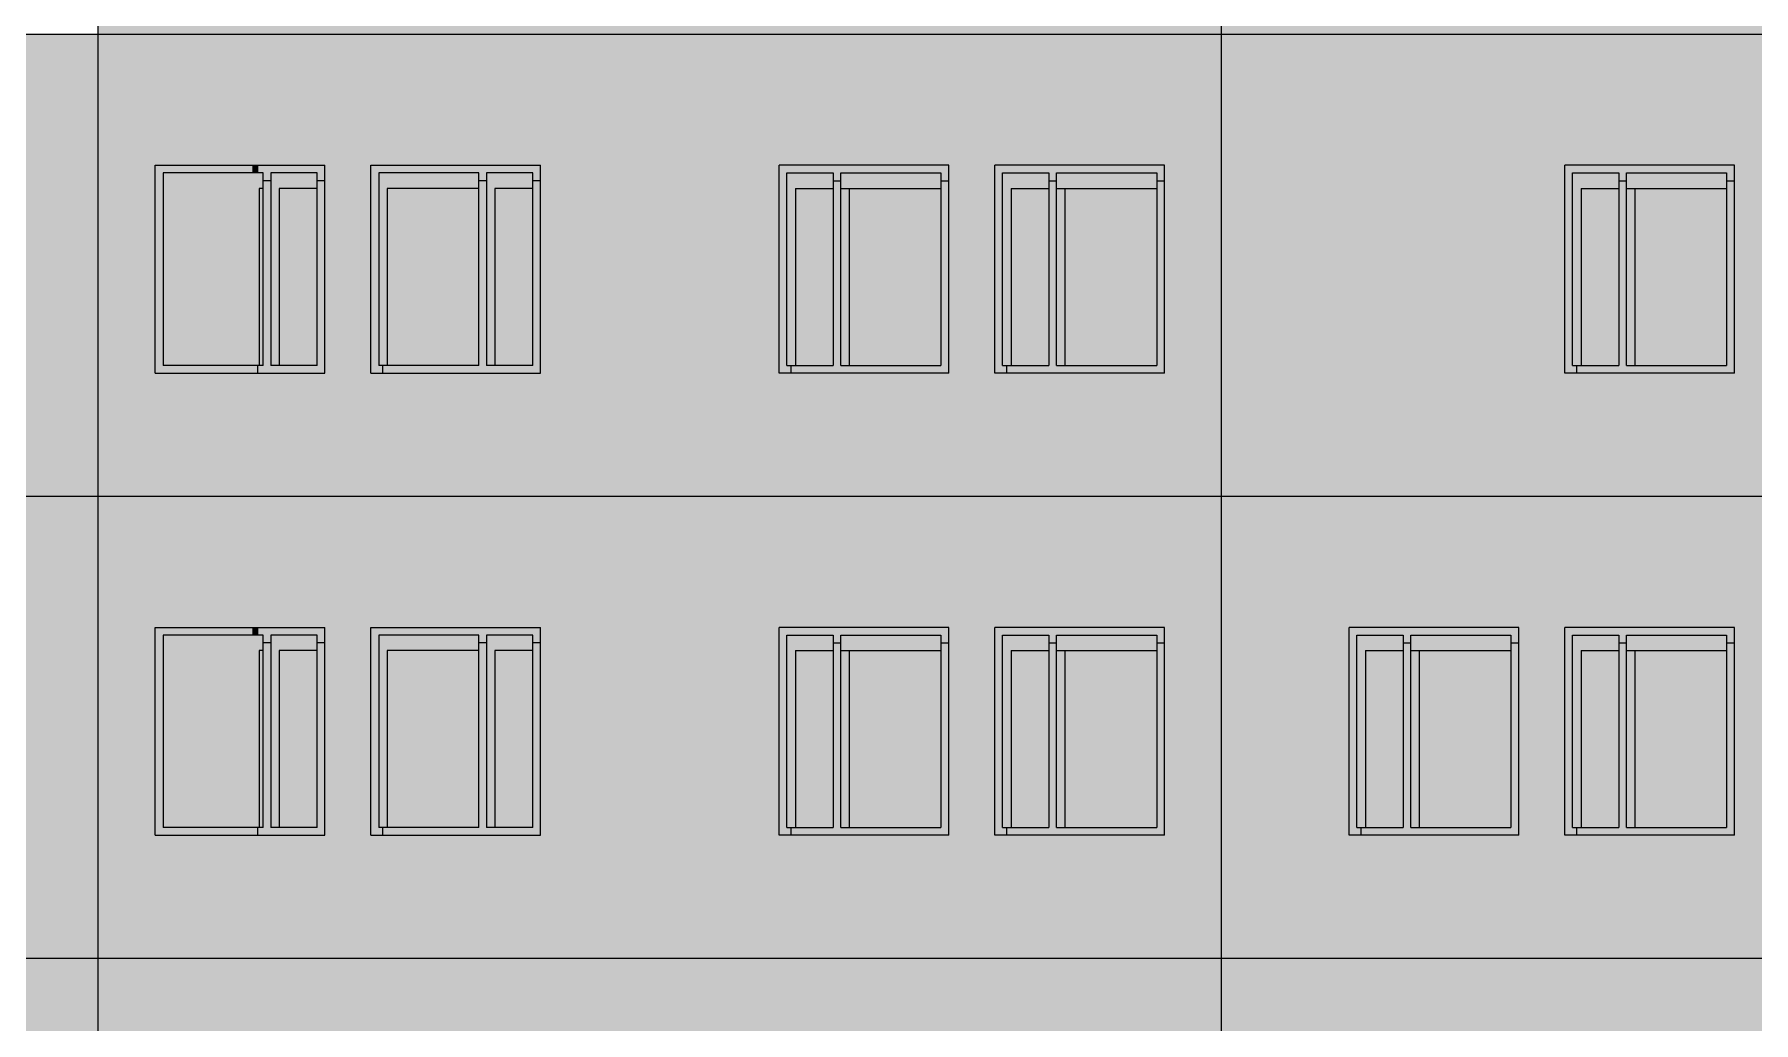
# Model space of a CAD drawing. Header units: millimetres. Extents: x 145836 to 266027, y 108786 to 206069.
# Drawn here: x 159345 to 164925, y 169191 to 172399 of the extents above; entities that cross this region are included whole.
import ezdxf

# ---------------------------------------------------------------- set-up
doc = ezdxf.new("R2010")
doc.units = ezdxf.units.MM
doc.layers.get('0').update_dxf_attribs({"color": 250})
doc.layers.add('hatch1', color=7, linetype='Continuous')

msp = doc.modelspace()

# ---------------------------------------------------------------- hatches: boundary and pattern name
at = {"lineweight": 13, "true_color": 0x787878}
h = msp.add_hatch(color=8, dxfattribs=at)
h.dxf.hatch_style = 1
h.paths.add_polyline_path([(160052.1, 171974), (159737.1, 171974), (159737.1, 171299), (160052.1, 171299), (160052.1, 171324), (159762.1, 171324), (159762.1, 171949), (160052.1, 171949)])
h.paths.add_polyline_path([(160069, 171324), (160052.1, 171324), (160052.1, 171299), (160069, 171299)])
at = {"lineweight": 13, "true_color": 0x5c6d75}
h = msp.add_hatch(color=147, dxfattribs=at)
h.dxf.hatch_style = 1
h.paths.add_polyline_path([(160087.1, 171949), (160052.1, 171949), (160052.1, 171324), (160073.9, 171324), (160073.9, 171899), (160087.1, 171899)])
h.paths.add_polyline_path([(160052.1, 171949), (159762.1, 171949), (159762.1, 171324), (160052.1, 171324)])
at = {"lineweight": 13, "true_color": 0x787878}
h = msp.add_hatch(color=8, dxfattribs=at)
h.dxf.hatch_style = 1
h.paths.add_polyline_path([(160069, 171974), (160052.1, 171974), (160052.1, 171949), (160069, 171949)])
at = {"lineweight": 13}
h = msp.add_hatch(color=253, dxfattribs=at)
h.dxf.hatch_style = 1
h.paths.add_polyline_path([(160287.1, 171974), (160069, 171974), (160069, 171949), (160087.1, 171949), (160087.1, 171924), (160112.1, 171924), (160112.1, 171949), (160262.1, 171949), (160262.1, 171924), (160287.1, 171924)])
h = msp.add_hatch(color=255, dxfattribs=at)
h.dxf.hatch_style = 1
h.paths.add_polyline_path([(160287.1, 171924), (160262.1, 171924), (160262.1, 171324), (160112.1, 171324), (160112.1, 171924), (160087.1, 171924), (160087.1, 171324), (160069, 171324), (160069, 171299), (160287.1, 171299)])
h.paths.add_polyline_path([(160987.1, 171924), (160962.1, 171924), (160962.1, 171324), (160812.1, 171324), (160812.1, 171924), (160787.1, 171924), (160787.1, 171324), (160474.5, 171324), (160474.5, 171299), (160987.1, 171299)])
at = {"lineweight": 13, "true_color": 0x5c6d75}
h = msp.add_hatch(color=147, dxfattribs=at)
h.dxf.hatch_style = 1
h.paths.add_polyline_path([(160262.1, 171899), (160262.1, 171949), (160112.1, 171949), (160112.1, 171324), (160139.5, 171324), (160139.5, 171899)])
at = {"lineweight": 13}
h = msp.add_hatch(color=253, dxfattribs=at)
h.dxf.hatch_style = 1
h.paths.add_polyline_path([(160787.1, 171949), (160787.1, 171924), (160812.1, 171924), (160812.1, 171949), (160962.1, 171949), (160962.1, 171924), (160987.1, 171924), (160987.1, 171974), (160437.1, 171974), (160437.1, 171299), (160474.5, 171299), (160474.5, 171324), (160462.1, 171324), (160462.1, 171949)])
at = {"lineweight": 13, "true_color": 0x5c6d75}
h = msp.add_hatch(color=147, dxfattribs=at)
h.paths.add_polyline_path([(160787.1, 171899), (160787.1, 171949), (160462.1, 171949), (160462.1, 171324), (160489.5, 171324), (160489.5, 171899)])
h.paths.add_polyline_path([(160962.1, 171899), (160962.1, 171949), (160812.1, 171949), (160812.1, 171324), (160839.5, 171324), (160839.5, 171899)])
at = {"lineweight": 20}
for color, points in [(253, [(161762.1, 171974), (161762.1, 171299), (161799.5, 171299), (161799.5, 171324), (161787.1, 171324), (161787.1, 171949), (161937.1, 171949), (161937.1, 171924), (161962.1, 171924), (161962.1, 171949), (162287.1, 171949), (162287.1, 171924), (162312.1, 171924), (162312.1, 171974)]), (255, [(162287.1, 171324), (161962.1, 171324), (161962.1, 171924), (161937.1, 171924), (161937.1, 171324), (161799.5, 171324), (161799.5, 171299), (162312.1, 171299), (162312.1, 171924), (162287.1, 171924)]), (253, [(162462.1, 171299), (162499.5, 171299), (162499.5, 171324), (162487.1, 171324), (162487.1, 171949), (162637.1, 171949), (162637.1, 171924), (162662.1, 171924), (162662.1, 171949), (162987.1, 171949), (162987.1, 171924), (163012.1, 171924), (163012.1, 171974), (162462.1, 171974)]), (253, [(164312.1, 171299), (164349.5, 171299), (164349.5, 171324), (164337.1, 171324), (164337.1, 171949), (164487.1, 171949), (164487.1, 171924), (164512.1, 171924), (164512.1, 171949), (164837.1, 171949), (164837.1, 171924), (164862.1, 171924), (164862.1, 171974), (164312.1, 171974)]), (253, [(161762.1, 170474), (161762.1, 169799), (161799.5, 169799), (161799.5, 169824), (161787.1, 169824), (161787.1, 170449), (161937.1, 170449), (161937.1, 170424), (161962.1, 170424), (161962.1, 170449), (162287.1, 170449), (162287.1, 170424), (162312.1, 170424), (162312.1, 170474)]), (253, [(162462.1, 169799), (162499.5, 169799), (162499.5, 169824), (162487.1, 169824), (162487.1, 170449), (162637.1, 170449), (162637.1, 170424), (162662.1, 170424), (162662.1, 170449), (162987.1, 170449), (162987.1, 170424), (163012.1, 170424), (163012.1, 170474), (162462.1, 170474)]), (253, [(163612.1, 170474), (163612.1, 169799), (163649.5, 169799), (163649.5, 169824), (163637.1, 169824), (163637.1, 170449), (163787.1, 170449), (163787.1, 170424), (163812.1, 170424), (163812.1, 170449), (164137.1, 170449), (164137.1, 170424), (164162.1, 170424), (164162.1, 170474)]), (253, [(164312.1, 169799), (164349.5, 169799), (164349.5, 169824), (164337.1, 169824), (164337.1, 170449), (164487.1, 170449), (164487.1, 170424), (164512.1, 170424), (164512.1, 170449), (164837.1, 170449), (164837.1, 170424), (164862.1, 170424), (164862.1, 170474), (164312.1, 170474)]), (255, [(162287.1, 169824), (161962.1, 169824), (161962.1, 170424), (161937.1, 170424), (161937.1, 169824), (161799.5, 169824), (161799.5, 169799), (162312.1, 169799), (162312.1, 170424), (162287.1, 170424)]), (255, [(164137.1, 169824), (163812.1, 169824), (163812.1, 170424), (163787.1, 170424), (163787.1, 169824), (163649.5, 169824), (163649.5, 169799), (164162.1, 169799), (164162.1, 170424), (164137.1, 170424)])]:
    msp.add_hatch(color=color, dxfattribs=at).paths.add_polyline_path(points)
at = {"lineweight": 20, "true_color": 0x5c6d75}
h = msp.add_hatch(color=147, dxfattribs=at)
h.paths.add_polyline_path([(162287.1, 171899), (162287.1, 171949), (161962.1, 171949), (161962.1, 171899)])
h.paths.add_polyline_path([(161937.1, 171899), (161937.1, 171949), (161787.1, 171949), (161787.1, 171324), (161814.5, 171324), (161814.5, 171899)])
for points in [[(162487.1, 171949), (162487.1, 171324), (162514.5, 171324), (162514.5, 171899), (162637.1, 171899), (162637.1, 171949)], [(162987.1, 171899), (162987.1, 171949), (162662.1, 171949), (162662.1, 171899)], [(164337.1, 171949), (164337.1, 171324), (164364.5, 171324), (164364.5, 171899), (164487.1, 171899), (164487.1, 171949)], [(164837.1, 171899), (164837.1, 171949), (164512.1, 171949), (164512.1, 171899)], [(162487.1, 170449), (162487.1, 169824), (162514.5, 169824), (162514.5, 170399), (162637.1, 170399), (162637.1, 170449)], [(162987.1, 170399), (162987.1, 170449), (162662.1, 170449), (162662.1, 170399)], [(164337.1, 170449), (164337.1, 169824), (164364.5, 169824), (164364.5, 170399), (164487.1, 170399), (164487.1, 170449)], [(164837.1, 170399), (164837.1, 170449), (164512.1, 170449), (164512.1, 170399)]]:
    msp.add_hatch(color=147, dxfattribs=at).paths.add_polyline_path(points)
at = {"lineweight": 13}
for points in [[(163012.1, 171924), (162987.1, 171924), (162987.1, 171324), (162662.1, 171324), (162662.1, 171924), (162637.1, 171924), (162637.1, 171324), (162499.5, 171324), (162499.5, 171299), (163012.1, 171299)], [(164862.1, 171924), (164837.1, 171924), (164837.1, 171324), (164512.1, 171324), (164512.1, 171924), (164487.1, 171924), (164487.1, 171324), (164349.5, 171324), (164349.5, 171299), (164862.1, 171299)], [(163012.1, 170424), (162987.1, 170424), (162987.1, 169824), (162662.1, 169824), (162662.1, 170424), (162637.1, 170424), (162637.1, 169824), (162499.5, 169824), (162499.5, 169799), (163012.1, 169799)], [(164862.1, 170424), (164837.1, 170424), (164837.1, 169824), (164512.1, 169824), (164512.1, 170424), (164487.1, 170424), (164487.1, 169824), (164349.5, 169824), (164349.5, 169799), (164862.1, 169799)]]:
    msp.add_hatch(color=255, dxfattribs=at).paths.add_polyline_path(points)
at = {"lineweight": 13, "true_color": 0x70858f}
h = msp.add_hatch(color=8, dxfattribs=at)
h.dxf.hatch_style = 1
h.paths.add_polyline_path([(160087.1, 171899), (160073.9, 171899), (160073.9, 171324), (160087.1, 171324)])
h.paths.add_polyline_path([(160262.1, 171899), (160139.5, 171899), (160139.5, 171324), (160262.1, 171324)])
h = msp.add_hatch(color=8, dxfattribs=at)
h.dxf.hatch_style = 1
h.paths.add_polyline_path([(160489.5, 171899), (160489.5, 171324), (160787.1, 171324), (160787.1, 171899)])
h.paths.add_polyline_path([(160839.5, 171324), (160962.1, 171324), (160962.1, 171899), (160839.5, 171899)])
h = msp.add_hatch(color=8, dxfattribs=at)
h.paths.add_polyline_path([(162287.1, 171899), (161989.5, 171899), (161989.5, 171324), (162287.1, 171324)])
h.paths.add_polyline_path([(161814.5, 171324), (161937.1, 171324), (161937.1, 171899), (161814.5, 171899)])
at = {"lineweight": 13, "true_color": 0x5c6d75}
h = msp.add_hatch(color=147, dxfattribs=at)
h.paths.add_polyline_path([(161989.5, 171899), (161962.1, 171899), (161962.1, 171324), (161989.5, 171324)])
h.paths.add_polyline_path([(162662.1, 171324), (162689.5, 171324), (162689.5, 171899), (162662.1, 171899)])
at = {"lineweight": 13, "true_color": 0x70858f}
h = msp.add_hatch(color=8, dxfattribs=at)
h.paths.add_polyline_path([(162689.5, 171324), (162987.1, 171324), (162987.1, 171899), (162689.5, 171899)])
h.paths.add_polyline_path([(162637.1, 171899), (162514.5, 171899), (162514.5, 171324), (162637.1, 171324)])
h = msp.add_hatch(color=8, dxfattribs=at)
h.paths.add_polyline_path([(164539.5, 171324), (164837.1, 171324), (164837.1, 171899), (164539.5, 171899)])
h.paths.add_polyline_path([(164487.1, 171899), (164364.5, 171899), (164364.5, 171324), (164487.1, 171324)])
at = {"lineweight": 13, "true_color": 0x5c6d75}
h = msp.add_hatch(color=147, dxfattribs=at)
h.dxf.hatch_style = 1
h.paths.add_polyline_path([(164539.5, 171899), (164512.1, 171899), (164512.1, 171324), (164539.5, 171324)])
at = {"lineweight": 13, "true_color": 0x787878}
h = msp.add_hatch(color=8, dxfattribs=at)
h.dxf.hatch_style = 1
h.paths.add_polyline_path([(160052.1, 170449), (160052.1, 170474), (159737.1, 170474), (159737.1, 169799), (160052.1, 169799), (160052.1, 169824), (159762.1, 169824), (159762.1, 170449)])
h.paths.add_polyline_path([(160052.1, 169799), (160069, 169799), (160069, 169824), (160052.1, 169824)])
h = msp.add_hatch(color=8, dxfattribs=at)
h.dxf.hatch_style = 1
h.paths.add_polyline_path([(160052.1, 170449), (160069, 170449), (160069, 170474), (160052.1, 170474)])
at = {"lineweight": 13}
h = msp.add_hatch(color=253, dxfattribs=at)
h.dxf.hatch_style = 1
h.paths.add_polyline_path([(160287.1, 170474), (160069, 170474), (160069, 170449), (160087.1, 170449), (160087.1, 170424), (160112.1, 170424), (160112.1, 170449), (160262.1, 170449), (160262.1, 170424), (160287.1, 170424)])
h = msp.add_hatch(color=253, dxfattribs=at)
h.dxf.hatch_style = 1
h.paths.add_polyline_path([(160787.1, 170449), (160787.1, 170424), (160812.1, 170424), (160812.1, 170449), (160962.1, 170449), (160962.1, 170424), (160987.1, 170424), (160987.1, 170474), (160437.1, 170474), (160437.1, 169799), (160474.5, 169799), (160474.5, 169824), (160462.1, 169824), (160462.1, 170449)])
at = {"lineweight": 13, "true_color": 0x5c6d75}
h = msp.add_hatch(color=147, dxfattribs=at)
h.dxf.hatch_style = 1
h.paths.add_polyline_path([(160052.1, 169824), (160073.9, 169824), (160073.9, 170399), (160087.1, 170399), (160087.1, 170449), (160052.1, 170449)])
h.paths.add_polyline_path([(160052.1, 170449), (159762.1, 170449), (159762.1, 169824), (160052.1, 169824)])
at = {"lineweight": 13}
h = msp.add_hatch(color=255, dxfattribs=at)
h.dxf.hatch_style = 1
h.paths.add_polyline_path([(160287.1, 170424), (160262.1, 170424), (160262.1, 169824), (160112.1, 169824), (160112.1, 170424), (160087.1, 170424), (160087.1, 169824), (160069, 169824), (160069, 169799), (160287.1, 169799)])
h.paths.add_polyline_path([(160987.1, 170424), (160962.1, 170424), (160962.1, 169824), (160812.1, 169824), (160812.1, 170424), (160787.1, 170424), (160787.1, 169824), (160474.5, 169824), (160474.5, 169799), (160987.1, 169799)])
at = {"lineweight": 13, "true_color": 0x5c6d75}
h = msp.add_hatch(color=147, dxfattribs=at)
h.dxf.hatch_style = 1
h.paths.add_polyline_path([(160262.1, 170399), (160262.1, 170449), (160112.1, 170449), (160112.1, 169824), (160139.5, 169824), (160139.5, 170399)])
h = msp.add_hatch(color=147, dxfattribs=at)
h.paths.add_polyline_path([(160787.1, 170399), (160787.1, 170449), (160462.1, 170449), (160462.1, 169824), (160489.5, 169824), (160489.5, 170399)])
h.paths.add_polyline_path([(160962.1, 170399), (160962.1, 170449), (160812.1, 170449), (160812.1, 169824), (160839.5, 169824), (160839.5, 170399)])
at = {"lineweight": 20, "true_color": 0x5c6d75}
h = msp.add_hatch(color=147, dxfattribs=at)
h.paths.add_polyline_path([(162287.1, 170399), (162287.1, 170449), (161962.1, 170449), (161962.1, 170399)])
h.paths.add_polyline_path([(161937.1, 170399), (161937.1, 170449), (161787.1, 170449), (161787.1, 169824), (161814.5, 169824), (161814.5, 170399)])
h = msp.add_hatch(color=147, dxfattribs=at)
h.paths.add_polyline_path([(164137.1, 170399), (164137.1, 170449), (163812.1, 170449), (163812.1, 170399)])
h.paths.add_polyline_path([(163787.1, 170399), (163787.1, 170449), (163637.1, 170449), (163637.1, 169824), (163664.5, 169824), (163664.5, 170399)])
at = {"lineweight": 13, "true_color": 0x70858f}
h = msp.add_hatch(color=8, dxfattribs=at)
h.dxf.hatch_style = 1
h.paths.add_polyline_path([(160087.1, 170399), (160073.9, 170399), (160073.9, 169824), (160087.1, 169824)])
h.paths.add_polyline_path([(160262.1, 170399), (160139.5, 170399), (160139.5, 169824), (160262.1, 169824)])
h = msp.add_hatch(color=8, dxfattribs=at)
h.dxf.hatch_style = 1
h.paths.add_polyline_path([(160489.5, 170399), (160489.5, 169824), (160787.1, 169824), (160787.1, 170399)])
h.paths.add_polyline_path([(160839.5, 169824), (160962.1, 169824), (160962.1, 170399), (160839.5, 170399)])
h = msp.add_hatch(color=8, dxfattribs=at)
h.paths.add_polyline_path([(162287.1, 170399), (161989.5, 170399), (161989.5, 169824), (162287.1, 169824)])
h.paths.add_polyline_path([(161814.5, 169824), (161937.1, 169824), (161937.1, 170399), (161814.5, 170399)])
at = {"lineweight": 13, "true_color": 0x5c6d75}
h = msp.add_hatch(color=147, dxfattribs=at)
h.paths.add_polyline_path([(161989.5, 170399), (161962.1, 170399), (161962.1, 169824), (161989.5, 169824)])
h.paths.add_polyline_path([(162662.1, 169824), (162689.5, 169824), (162689.5, 170399), (162662.1, 170399)])
at = {"lineweight": 13, "true_color": 0x70858f}
h = msp.add_hatch(color=8, dxfattribs=at)
h.paths.add_polyline_path([(162689.5, 169824), (162987.1, 169824), (162987.1, 170399), (162689.5, 170399)])
h.paths.add_polyline_path([(162637.1, 170399), (162514.5, 170399), (162514.5, 169824), (162637.1, 169824)])
h = msp.add_hatch(color=8, dxfattribs=at)
h.paths.add_polyline_path([(164137.1, 170399), (163839.5, 170399), (163839.5, 169824), (164137.1, 169824)])
h.paths.add_polyline_path([(163664.5, 169824), (163787.1, 169824), (163787.1, 170399), (163664.5, 170399)])
at = {"lineweight": 13, "true_color": 0x5c6d75}
h = msp.add_hatch(color=147, dxfattribs=at)
h.paths.add_polyline_path([(163839.5, 170399), (163812.1, 170399), (163812.1, 169824), (163839.5, 169824)])
h.paths.add_polyline_path([(164512.1, 169824), (164539.5, 169824), (164539.5, 170399), (164512.1, 170399)])
at = {"lineweight": 13, "true_color": 0x70858f}
h = msp.add_hatch(color=8, dxfattribs=at)
h.paths.add_polyline_path([(164539.5, 169824), (164837.1, 169824), (164837.1, 170399), (164539.5, 170399)])
h.paths.add_polyline_path([(164487.1, 170399), (164364.5, 170399), (164364.5, 169824), (164487.1, 169824)])
at = {"layer": 'hatch1', "lineweight": 13, "true_color": 0x845624}
h = msp.add_hatch(color=27, dxfattribs=at)
h.dxf.hatch_style = 1
h.paths.add_polyline_path([(159552.1, 173899), (159552.1, 172399), (160052.1, 172399), (160052.1, 172799), (159737.1, 172799), (159737.1, 173474), (160052.1, 173474), (160052.1, 173899)])
h.paths.add_polyline_path([(159552.1, 170899), (160052.1, 170899), (160052.1, 171299), (159737.1, 171299), (159737.1, 171974), (160052.1, 171974), (160052.1, 172399), (159552.1, 172399)])
at = {"layer": 'hatch1', "lineweight": 13, "true_color": 0xb07230}
h = msp.add_hatch(color=35, dxfattribs=at)
h.dxf.hatch_style = 1
h.paths.add_polyline_path([(160052.1, 173899), (160052.1, 173474), (160287.1, 173474), (160287.1, 172799), (160052.1, 172799), (160052.1, 172399), (163197.1, 172399), (163197.1, 173899)])
h.paths.add_polyline_path([(160987.1, 173474), (160987.1, 172799), (160437.1, 172799), (160437.1, 173474)], flags=16)
h.paths.add_polyline_path([(160962.1, 173449), (160962.1, 172824), (160812.1, 172824), (160812.1, 173424), (160787.1, 173424), (160787.1, 172824), (160462.1, 172824), (160462.1, 173449), (160787.1, 173449), (160787.1, 173424), (160812.1, 173424), (160812.1, 173449)], flags=0)
h.paths.add_polyline_path([(161762.1, 173474), (162312.1, 173474), (162312.1, 172799), (161762.1, 172799)], flags=16)
h.paths.add_polyline_path([(161787.1, 173449), (161937.1, 173449), (161937.1, 173424), (161962.1, 173424), (161962.1, 173449), (162287.1, 173449), (162287.1, 172824), (161962.1, 172824), (161962.1, 173424), (161937.1, 173424), (161937.1, 172824), (161787.1, 172824)], flags=0)
h.paths.add_polyline_path([(162462.1, 173474), (163012.1, 173474), (163012.1, 172799), (162462.1, 172799)], flags=16)
h.paths.add_polyline_path([(162487.1, 173449), (162637.1, 173449), (162637.1, 173424), (162662.1, 173424), (162662.1, 173449), (162987.1, 173449), (162987.1, 172824), (162662.1, 172824), (162662.1, 173424), (162637.1, 173424), (162637.1, 172824), (162487.1, 172824)], flags=0)
at = {"layer": 'hatch1', "lineweight": 13, "true_color": 0xc98238}
h = msp.add_hatch(color=23, dxfattribs=at)
h.dxf.hatch_style = 1
h.paths.add_polyline_path([(166681.9, 172799), (166137.1, 172799), (166137.1, 173474), (166681.9, 173474), (166681.9, 173899), (163197.1, 173899), (163197.1, 172399), (166681.9, 172399)])
h.paths.add_polyline_path([(164162.1, 172799), (163612.1, 172799), (163612.1, 173474), (164162.1, 173474)], flags=16)
h.paths.add_polyline_path([(164137.1, 172824), (163812.1, 172824), (163812.1, 173449), (164137.1, 173449)], flags=0)
h.paths.add_polyline_path([(164312.1, 172799), (164312.1, 173474), (164862.1, 173474), (164862.1, 172799)], flags=16)
h.paths.add_polyline_path([(164337.1, 172824), (164337.1, 173449), (164487.1, 173449), (164487.1, 172824)], flags=0)
h.paths.add_polyline_path([(164512.1, 172824), (164512.1, 173449)], flags=0)
h.paths.add_polyline_path([(163787.1, 172824), (163637.1, 172824), (163637.1, 173449), (163787.1, 173449)], flags=0)
h.paths.add_polyline_path([(164987.1, 172799), (164987.1, 173474), (165887.1, 173474), (165887.1, 172799)], flags=16)
h.paths.add_polyline_path([(165012.1, 172824), (165012.1, 173449), (165162.1, 173449), (165162.1, 172824)], flags=0)
h.paths.add_polyline_path([(165187.1, 172824), (165187.1, 173449), (165512.1, 173449), (165512.1, 172824)], flags=0)
h.paths.add_polyline_path([(165537.1, 172824), (165537.1, 173449), (165862.1, 173449), (165862.1, 172824)], flags=0)
h = msp.add_hatch(color=23, dxfattribs=at)
h.dxf.hatch_style = 1
h.paths.add_polyline_path([(156067.2, 172399), (156067.2, 171974), (156612.1, 171974), (156612.1, 171299), (156067.2, 171299), (156067.2, 170899), (159552.1, 170899), (159552.1, 172399)])
h.paths.add_polyline_path([(158437.1, 171299), (157887.1, 171299), (157887.1, 171974), (158437.1, 171974)], flags=16)
h.paths.add_polyline_path([(158587.1, 171974), (159137.1, 171974), (159137.1, 171299), (158587.1, 171299)], flags=16)
h.paths.add_polyline_path([(158612.1, 171949), (158937.1, 171949), (159112.1, 171949), (159112.1, 171324), (158962.1, 171324), (158612.1, 171324)], flags=0)
h.paths.add_polyline_path([(157762.1, 171974), (157762.1, 171299), (156862.1, 171299), (156862.1, 171974)], flags=16)
h.paths.add_polyline_path([(157737.1, 171949), (157737.1, 171324), (157587.1, 171324), (157237.1, 171324), (156887.1, 171324), (156887.1, 171949), (157212.1, 171949), (157562.1, 171949)], flags=0)
h.paths.add_polyline_path([(156067.2, 170899), (156067.2, 170474), (156612.1, 170474), (156612.1, 169799), (156067.2, 169799), (156067.2, 169399), (159552.1, 169399), (159552.1, 170899)])
h.paths.add_polyline_path([(157762.1, 170474), (157762.1, 169799), (156862.1, 169799), (156862.1, 170474)], flags=16)
h.paths.add_polyline_path([(157887.1, 170474), (158437.1, 170474), (158437.1, 169799), (157887.1, 169799)], flags=16)
h.paths.add_polyline_path([(157737.1, 170449), (157737.1, 169824), (157587.1, 169824), (157237.1, 169824), (156887.1, 169824), (156887.1, 170449), (157212.1, 170449), (157562.1, 170449)], flags=0)
h.paths.add_polyline_path([(157912.1, 170449), (158237.1, 170449), (158412.1, 170449), (158412.1, 169824), (158262.1, 169824), (157912.1, 169824)], flags=0)
h.paths.add_polyline_path([(158587.1, 170474), (159137.1, 170474), (159137.1, 169799), (158587.1, 169799)], flags=16)
h.paths.add_polyline_path([(158612.1, 170449), (158937.1, 170449), (159112.1, 170449), (159112.1, 169824), (158962.1, 169824), (158612.1, 169824)], flags=0)
at = {"layer": 'hatch1', "lineweight": 13, "true_color": 0xb07230}
h = msp.add_hatch(color=35, dxfattribs=at)
h.dxf.hatch_style = 1
h.paths.add_polyline_path([(163197.1, 170899), (163197.1, 172399), (160052.1, 172399), (160052.1, 171974), (160287.1, 171974), (160287.1, 171299), (160052.1, 171299), (160052.1, 170899)])
h.paths.add_polyline_path([(160987.1, 171299), (160437.1, 171299), (160437.1, 171974), (160987.1, 171974)], flags=16)
h.paths.add_polyline_path([(160962.1, 171324), (160812.1, 171324), (160812.1, 171924), (160787.1, 171924), (160787.1, 171324), (160462.1, 171324), (160462.1, 171949), (160787.1, 171949), (160787.1, 171924), (160812.1, 171924), (160812.1, 171949), (160962.1, 171949)], flags=0)
h.paths.add_polyline_path([(161762.1, 171299), (161762.1, 171974), (162312.1, 171974), (162312.1, 171299)], flags=16)
h.paths.add_polyline_path([(161787.1, 171324), (161787.1, 171949), (161937.1, 171949), (161937.1, 171924), (161962.1, 171924), (161962.1, 171949), (162287.1, 171949), (162287.1, 171324), (161962.1, 171324), (161962.1, 171924), (161937.1, 171924), (161937.1, 171324)], flags=0)
h.paths.add_polyline_path([(162462.1, 171299), (162462.1, 171974), (163012.1, 171974), (163012.1, 171299)], flags=16)
h.paths.add_polyline_path([(162487.1, 171324), (162487.1, 171949), (162637.1, 171949), (162637.1, 171924), (162662.1, 171924), (162662.1, 171949), (162987.1, 171949), (162987.1, 171324), (162662.1, 171324), (162662.1, 171924), (162637.1, 171924), (162637.1, 171324)], flags=0)
at = {"layer": 'hatch1', "lineweight": 13, "true_color": 0xc98238}
h = msp.add_hatch(color=23, dxfattribs=at)
h.dxf.hatch_style = 1
h.paths.add_polyline_path([(163197.1, 172399), (163197.1, 170899), (166681.9, 170899), (166681.9, 171299), (166137.1, 171299), (166137.1, 171974), (166681.9, 171974), (166681.9, 172399)])
h.paths.add_polyline_path([(164862.1, 171974), (164312.1, 171974), (164312.1, 171299), (164862.1, 171299)], flags=16)
h.paths.add_polyline_path([(164337.1, 171949), (164337.1, 171324), (164512.1, 171324), (164337.1, 171324), (164337.1, 171949), (164487.1, 171949)], flags=0)
h.paths.add_polyline_path([(164987.1, 171974), (165887.1, 171974), (165887.1, 171299), (164987.1, 171299)], flags=16)
h.paths.add_polyline_path([(165012.1, 171949), (165162.1, 171949), (165512.1, 171949), (165862.1, 171949), (165862.1, 171324), (165537.1, 171324), (165187.1, 171324), (165012.1, 171324)], flags=0)
at = {"layer": 'hatch1', "lineweight": 13, "true_color": 0x845624}
h = msp.add_hatch(color=27, dxfattribs=at)
h.dxf.hatch_style = 1
h.paths.add_polyline_path([(160052.1, 170474), (160052.1, 170899), (159552.1, 170899), (159552.1, 169399), (160052.1, 169399), (160052.1, 169799), (159737.1, 169799), (159737.1, 170474)])
h.paths.add_polyline_path([(159552.1, 168449), (159652.1, 168449), (160052.1, 168449), (160052.1, 169399), (159552.1, 169399)])
at = {"layer": 'hatch1', "lineweight": 13, "true_color": 0xb07230}
h = msp.add_hatch(color=35, dxfattribs=at)
h.dxf.hatch_style = 1
h.paths.add_polyline_path([(163197.1, 169399), (163197.1, 170899), (160052.1, 170899), (160052.1, 170474), (160287.1, 170474), (160287.1, 169799), (160052.1, 169799), (160052.1, 169399)])
h.paths.add_polyline_path([(160987.1, 169799), (160437.1, 169799), (160437.1, 170474), (160987.1, 170474)], flags=16)
h.paths.add_polyline_path([(160962.1, 169824), (160812.1, 169824), (160812.1, 170424), (160787.1, 170424), (160787.1, 169824), (160462.1, 169824), (160462.1, 170449), (160787.1, 170449), (160787.1, 170424), (160812.1, 170424), (160812.1, 170449), (160962.1, 170449)], flags=0)
h.paths.add_polyline_path([(161762.1, 170474), (162312.1, 170474), (162312.1, 169799), (161762.1, 169799)], flags=16)
h.paths.add_polyline_path([(161787.1, 170449), (161937.1, 170449), (161937.1, 170424), (161962.1, 170424), (161962.1, 170449), (162287.1, 170449), (162287.1, 169824), (161962.1, 169824), (161962.1, 170424), (161937.1, 170424), (161937.1, 169824), (161787.1, 169824)], flags=0)
h.paths.add_polyline_path([(162462.1, 170474), (163012.1, 170474), (163012.1, 169799), (162462.1, 169799)], flags=16)
h.paths.add_polyline_path([(162487.1, 170449), (162637.1, 170449), (162637.1, 170424), (162662.1, 170424), (162662.1, 170449), (162987.1, 170449), (162987.1, 169824), (162662.1, 169824), (162662.1, 170424), (162637.1, 170424), (162637.1, 169824), (162487.1, 169824)], flags=0)
at = {"layer": 'hatch1', "lineweight": 13, "true_color": 0xc98238}
h = msp.add_hatch(color=23, dxfattribs=at)
h.dxf.hatch_style = 1
h.paths.add_polyline_path([(163197.1, 170899), (163197.1, 169399), (166681.9, 169399), (166681.9, 169799), (166137.1, 169799), (166137.1, 170474), (166681.9, 170474), (166681.9, 170899)])
h.paths.add_polyline_path([(164162.1, 170474), (163612.1, 170474), (163612.1, 169799), (164162.1, 169799)], flags=16)
h.paths.add_polyline_path([(164137.1, 170449), (164137.1, 169824), (163812.1, 169824), (163637.1, 169824), (163637.1, 170449), (163787.1, 170449)], flags=0)
h.paths.add_polyline_path([(164312.1, 170474), (164312.1, 169799), (164862.1, 169799), (164862.1, 170474)], flags=16)
h.paths.add_polyline_path([(164337.1, 170449), (164487.1, 170449), (164337.1, 170449), (164337.1, 169824), (164512.1, 169824), (164337.1, 169824)], flags=0)
h.paths.add_polyline_path([(164987.1, 170474), (165887.1, 170474), (165887.1, 169799), (164987.1, 169799)], flags=16)
h.paths.add_polyline_path([(165012.1, 170449), (165162.1, 170449), (165512.1, 170449), (165862.1, 170449), (165862.1, 169824), (165537.1, 169824), (165187.1, 169824), (165012.1, 169824)], flags=0)
h = msp.add_hatch(color=23, dxfattribs=at)
h.dxf.hatch_style = 1
h.paths.add_polyline_path([(156067.2, 169399), (156067.2, 168449), (159552.1, 168449), (159552.1, 169399)])
h.paths.add_polyline_path([(157349.6, 169124), (157349.6, 168724), (156974.6, 168724), (156974.6, 169124)], flags=16)
h.paths.add_polyline_path([(157324.6, 169099), (157324.6, 168749), (156999.6, 168749), (156999.6, 169099)], flags=0)
h.paths.add_polyline_path([(158674.6, 169124), (159049.6, 169124), (159049.6, 168724), (158674.6, 168724)], flags=16)
h.paths.add_polyline_path([(158699.6, 169099), (159024.6, 169099), (159024.6, 168749), (158699.6, 168749)], flags=0)
h.paths.add_polyline_path([(156067.2, 168049), (156067.2, 167324), (156612.1, 167324), (156612.1, 166649), (156067.2, 166649), (156067.2, 166249), (159552.1, 166249), (159552.1, 166724), (159552.1, 168049)])
h.paths.add_polyline_path([(157674.6, 167324), (158224.6, 167324), (158224.6, 166649), (157674.6, 166649)], flags=16)
h.paths.add_polyline_path([(157699.6, 167299), (158024.6, 167299), (158024.6, 166674), (157699.6, 166674)], flags=0)
h.paths.add_polyline_path([(158049.6, 167299), (158199.6, 167299), (158199.6, 166674), (158049.6, 166674)], flags=0)
h.paths.add_polyline_path([(158374.6, 167324), (158924.6, 167324), (158924.6, 166649), (158374.6, 166649)], flags=16)
h.paths.add_polyline_path([(158399.6, 167299), (158724.6, 167299), (158724.6, 166674), (158399.6, 166674)], flags=0)
h.paths.add_polyline_path([(158749.6, 167299), (158899.6, 167299), (158899.6, 166674), (158749.6, 166674)], flags=0)
at = {"layer": 'hatch1', "lineweight": 13, "true_color": 0xb07230}
h = msp.add_hatch(color=35, dxfattribs=at)
h.dxf.hatch_style = 1
h.paths.add_polyline_path([(163197.1, 167585.5), (163197.1, 168049), (163097.1, 168049), (160052.1, 168049), (160052.1, 167585.5)])
h.paths.add_polyline_path([(163197.1, 168449), (163197.1, 169399), (160052.1, 169399), (160052.1, 168449)])
h.paths.add_polyline_path([(161849.6, 168724), (161849.6, 169124), (162224.6, 169124), (162224.6, 168724)], flags=16)
h.paths.add_polyline_path([(161874.6, 168749), (161874.6, 169099), (162199.6, 169099), (162199.6, 168749)], flags=0)
h.paths.add_polyline_path([(160899.6, 168724), (160524.6, 168724), (160524.6, 169124), (160899.6, 169124)], flags=16)
h.paths.add_polyline_path([(160874.6, 168749), (160549.6, 168749), (160549.6, 169099), (160874.6, 169099)], flags=0)
at = {"layer": 'hatch1', "lineweight": 13, "true_color": 0xc98238}
h = msp.add_hatch(color=23, dxfattribs=at)
h.dxf.hatch_style = 1
h.paths.add_polyline_path([(163197.1, 169399), (163197.1, 168449), (166681.9, 168449), (166681.9, 169399)])
h.paths.add_polyline_path([(164074.6, 169124), (164074.6, 168724), (163699.6, 168724), (163699.6, 169124)], flags=16)
h.paths.add_polyline_path([(164049.6, 169099), (164049.6, 168749), (163724.6, 168749), (163724.6, 169099)], flags=0)
h.paths.add_polyline_path([(165399.6, 169124), (165774.6, 169124), (165774.6, 168724), (165399.6, 168724)], flags=16)
h.paths.add_polyline_path([(165424.6, 169099), (165749.6, 169099), (165749.6, 168749), (165424.6, 168749)], flags=0)

# ---------------------------------------------------------------- linework, layer by layer
at = {"lineweight": 20}
for p, q in [((159552.1, 168449), (159552.1, 201249)), ((163197.1, 168449), (163197.1, 201249)), ((168239.6, 172399), (154509.6, 172399)), ((159737.1, 171974), (160287.1, 171974)), ((159737.1, 171299), (159737.1, 171974)), ((160087.1, 171949), (159762.1, 171949)), ((160087.1, 171949), (159762.1, 171949)), ((159762.1, 171949), (159762.1, 171324)), ((160087.1, 171324), (160087.1, 171949)), ((160262.1, 171949), (160112.1, 171949)), ((160112.1, 171949), (160112.1, 171324)), ((160262.1, 171324), (160262.1, 171949)), ((160287.1, 171299), (160287.1, 171974)), ((160437.1, 171974), (160987.1, 171974)), ((160437.1, 171299), (160437.1, 171974)), ((160787.1, 171949), (160462.1, 171949)), ((160787.1, 171949), (160462.1, 171949)), ((160462.1, 171949), (160462.1, 171324)), ((160787.1, 171324), (160787.1, 171949)), ((160962.1, 171949), (160812.1, 171949)), ((160812.1, 171949), (160812.1, 171324)), ((160962.1, 171324), (160962.1, 171949)), ((160987.1, 171299), (160987.1, 171974)), ((162312.1, 171974), (161762.1, 171974)), ((161762.1, 171299), (161762.1, 171974)), ((161787.1, 171324), (161787.1, 171949)), ((161787.1, 171949), (161937.1, 171949)), ((161787.1, 171949), (161937.1, 171949)), ((161937.1, 171949), (161937.1, 171324)), ((161962.1, 171949), (162287.1, 171949)), ((161962.1, 171949), (162287.1, 171949)), ((161962.1, 171324), (161962.1, 171949)), ((162287.1, 171949), (162287.1, 171324)), ((162312.1, 171299), (162312.1, 171974)), ((163012.1, 171974), (162462.1, 171974)), ((162462.1, 171299), (162462.1, 171974)), ((162487.1, 171324), (162487.1, 171949)), ((162487.1, 171949), (162637.1, 171949)), ((162487.1, 171949), (162637.1, 171949)), ((162637.1, 171949), (162637.1, 171324)), ((162662.1, 171949), (162987.1, 171949)), ((162662.1, 171324), (162662.1, 171949)), ((162662.1, 171949), (162987.1, 171949)), ((162987.1, 171949), (162987.1, 171324)), ((163012.1, 171299), (163012.1, 171974)), ((164862.1, 171974), (164312.1, 171974)), ((164312.1, 171299), (164312.1, 171974)), ((164337.1, 171324), (164337.1, 171949)), ((164337.1, 171949), (164487.1, 171949)), ((164337.1, 171949), (164487.1, 171949)), ((164487.1, 171949), (164487.1, 171324)), ((164512.1, 171949), (164837.1, 171949)), ((164512.1, 171324), (164512.1, 171949)), ((164512.1, 171949), (164837.1, 171949)), ((164837.1, 171949), (164837.1, 171324)), ((164862.1, 171299), (164862.1, 171974)), ((160087.1, 171324), (159762.1, 171324)), ((160262.1, 171324), (160112.1, 171324)), ((160787.1, 171324), (160462.1, 171324)), ((160962.1, 171324), (160812.1, 171324)), ((161787.1, 171324), (161937.1, 171324)), ((161962.1, 171324), (162287.1, 171324)), ((162487.1, 171324), (162637.1, 171324)), ((162662.1, 171324), (162987.1, 171324)), ((164337.1, 171324), (164487.1, 171324)), ((164512.1, 171324), (164837.1, 171324)), ((159737.1, 171299), (160287.1, 171299)), ((160437.1, 171299), (160987.1, 171299)), ((162312.1, 171299), (161762.1, 171299)), ((163012.1, 171299), (162462.1, 171299)), ((164862.1, 171299), (164312.1, 171299)), ((168239.6, 170899), (154509.6, 170899)), ((159737.1, 170474), (160287.1, 170474)), ((159737.1, 169799), (159737.1, 170474)), ((160287.1, 169799), (160287.1, 170474)), ((160437.1, 170474), (160987.1, 170474)), ((160437.1, 169799), (160437.1, 170474)), ((160987.1, 169799), (160987.1, 170474)), ((162312.1, 170474), (161762.1, 170474)), ((161762.1, 169799), (161762.1, 170474)), ((162312.1, 169799), (162312.1, 170474)), ((163012.1, 170474), (162462.1, 170474)), ((162462.1, 169799), (162462.1, 170474)), ((163012.1, 169799), (163012.1, 170474)), ((164162.1, 170474), (163612.1, 170474)), ((163612.1, 169799), (163612.1, 170474)), ((164162.1, 169799), (164162.1, 170474)), ((164862.1, 170474), (164312.1, 170474)), ((164312.1, 169799), (164312.1, 170474)), ((164862.1, 169799), (164862.1, 170474)), ((160087.1, 170449), (159762.1, 170449)), ((160087.1, 170449), (159762.1, 170449)), ((159762.1, 170449), (159762.1, 169824)), ((160087.1, 169824), (160087.1, 170449)), ((160262.1, 170449), (160112.1, 170449)), ((160112.1, 170449), (160112.1, 169824)), ((160262.1, 169824), (160262.1, 170449)), ((160787.1, 170449), (160462.1, 170449)), ((160787.1, 170449), (160462.1, 170449)), ((160462.1, 170449), (160462.1, 169824)), ((160787.1, 169824), (160787.1, 170449)), ((160962.1, 170449), (160812.1, 170449)), ((160812.1, 170449), (160812.1, 169824)), ((160962.1, 169824), (160962.1, 170449)), ((161787.1, 169824), (161787.1, 170449)), ((161787.1, 170449), (161937.1, 170449)), ((161787.1, 170449), (161937.1, 170449)), ((161937.1, 170449), (161937.1, 169824)), ((161962.1, 170449), (162287.1, 170449)), ((161962.1, 170449), (162287.1, 170449)), ((161962.1, 169824), (161962.1, 170449)), ((162287.1, 170449), (162287.1, 169824)), ((162487.1, 169824), (162487.1, 170449)), ((162487.1, 170449), (162637.1, 170449)), ((162487.1, 170449), (162637.1, 170449)), ((162637.1, 170449), (162637.1, 169824)), ((162662.1, 170449), (162987.1, 170449)), ((162662.1, 169824), (162662.1, 170449)), ((162662.1, 170449), (162987.1, 170449)), ((162987.1, 170449), (162987.1, 169824)), ((163637.1, 169824), (163637.1, 170449)), ((163637.1, 170449), (163787.1, 170449)), ((163637.1, 170449), (163787.1, 170449)), ((163787.1, 170449), (163787.1, 169824)), ((163812.1, 170449), (164137.1, 170449)), ((163812.1, 170449), (164137.1, 170449)), ((163812.1, 169824), (163812.1, 170449)), ((164137.1, 170449), (164137.1, 169824)), ((164337.1, 169824), (164337.1, 170449)), ((164337.1, 170449), (164487.1, 170449)), ((164337.1, 170449), (164487.1, 170449)), ((164487.1, 170449), (164487.1, 169824)), ((164512.1, 170449), (164837.1, 170449)), ((164512.1, 169824), (164512.1, 170449)), ((164512.1, 170449), (164837.1, 170449)), ((164837.1, 170449), (164837.1, 169824)), ((160087.1, 169824), (159762.1, 169824)), ((160262.1, 169824), (160112.1, 169824)), ((160787.1, 169824), (160462.1, 169824)), ((160962.1, 169824), (160812.1, 169824)), ((161787.1, 169824), (161937.1, 169824)), ((161962.1, 169824), (162287.1, 169824)), ((162487.1, 169824), (162637.1, 169824)), ((162662.1, 169824), (162987.1, 169824)), ((163637.1, 169824), (163787.1, 169824)), ((163812.1, 169824), (164137.1, 169824)), ((164337.1, 169824), (164487.1, 169824)), ((164512.1, 169824), (164837.1, 169824)), ((159737.1, 169799), (160287.1, 169799)), ((160437.1, 169799), (160987.1, 169799)), ((162312.1, 169799), (161762.1, 169799)), ((163012.1, 169799), (162462.1, 169799)), ((164162.1, 169799), (163612.1, 169799)), ((164862.1, 169799), (164312.1, 169799)), ((168239.6, 169399), (154509.6, 169399))]:
    msp.add_line(p, q, dxfattribs=at)
at = {"color": 8, "lineweight": 13, "true_color": 0x828282}
for p, q in [((160069, 171974), (160069, 171949)), ((160069, 171324), (160069, 171299)), ((160069, 170474), (160069, 170449)), ((160069, 169824), (160069, 169799))]:
    msp.add_line(p, q, dxfattribs=at)
at = {"color": 253, "lineweight": 20}
for p, q in [((160112.1, 171924), (160087.1, 171924)), ((160287.1, 171924), (160262.1, 171924)), ((160812.1, 171924), (160787.1, 171924)), ((160987.1, 171924), (160962.1, 171924)), ((161937.1, 171924), (161962.1, 171924)), ((162287.1, 171924), (162312.1, 171924)), ((162637.1, 171924), (162662.1, 171924)), ((162987.1, 171924), (163012.1, 171924)), ((164487.1, 171924), (164512.1, 171924)), ((164837.1, 171924), (164862.1, 171924)), ((160474.5, 171324), (160474.5, 171299)), ((161799.5, 171324), (161799.5, 171299)), ((162499.5, 171324), (162499.5, 171299)), ((164349.5, 171324), (164349.5, 171299)), ((160112.1, 170424), (160087.1, 170424)), ((160287.1, 170424), (160262.1, 170424)), ((160812.1, 170424), (160787.1, 170424)), ((160987.1, 170424), (160962.1, 170424)), ((161937.1, 170424), (161962.1, 170424)), ((162287.1, 170424), (162312.1, 170424)), ((162637.1, 170424), (162662.1, 170424)), ((162987.1, 170424), (163012.1, 170424)), ((163787.1, 170424), (163812.1, 170424)), ((164137.1, 170424), (164162.1, 170424)), ((164487.1, 170424), (164512.1, 170424)), ((164837.1, 170424), (164862.1, 170424)), ((160474.5, 169824), (160474.5, 169799)), ((161799.5, 169824), (161799.5, 169799)), ((162499.5, 169824), (162499.5, 169799)), ((163649.5, 169824), (163649.5, 169799)), ((164349.5, 169824), (164349.5, 169799))]:
    msp.add_line(p, q, dxfattribs=at)
at = {"color": 147, "lineweight": 20, "true_color": 0x5c6d75}
for p, q in [((160087.1, 171899), (160073.9, 171899)), ((160073.9, 171899), (160073.9, 171324)), ((160262.1, 171899), (160139.5, 171899)), ((160139.5, 171899), (160139.5, 171324)), ((160787.1, 171899), (160489.5, 171899)), ((160489.5, 171899), (160489.5, 171324)), ((160962.1, 171899), (160839.5, 171899)), ((160839.5, 171899), (160839.5, 171324)), ((161814.5, 171899), (161937.1, 171899)), ((161814.5, 171899), (161814.5, 171324)), ((161962.1, 171899), (162287.1, 171899)), ((161989.5, 171899), (161989.5, 171324)), ((162514.5, 171899), (162637.1, 171899)), ((162514.5, 171899), (162514.5, 171324)), ((162662.1, 171899), (162987.1, 171899)), ((162689.5, 171899), (162689.5, 171324)), ((164364.5, 171899), (164487.1, 171899)), ((164364.5, 171899), (164364.5, 171324)), ((164512.1, 171899), (164837.1, 171899)), ((164539.5, 171899), (164539.5, 171324)), ((160087.1, 170399), (160073.9, 170399)), ((160073.9, 170399), (160073.9, 169824)), ((160262.1, 170399), (160139.5, 170399)), ((160139.5, 170399), (160139.5, 169824)), ((160787.1, 170399), (160489.5, 170399)), ((160489.5, 170399), (160489.5, 169824)), ((160962.1, 170399), (160839.5, 170399)), ((160839.5, 170399), (160839.5, 169824)), ((161814.5, 170399), (161937.1, 170399)), ((161814.5, 170399), (161814.5, 169824)), ((161962.1, 170399), (162287.1, 170399)), ((161989.5, 170399), (161989.5, 169824)), ((162514.5, 170399), (162637.1, 170399)), ((162514.5, 170399), (162514.5, 169824)), ((162662.1, 170399), (162987.1, 170399)), ((162689.5, 170399), (162689.5, 169824)), ((163664.5, 170399), (163787.1, 170399)), ((163664.5, 170399), (163664.5, 169824)), ((163812.1, 170399), (164137.1, 170399)), ((163839.5, 170399), (163839.5, 169824)), ((164364.5, 170399), (164487.1, 170399)), ((164364.5, 170399), (164364.5, 169824)), ((164512.1, 170399), (164837.1, 170399)), ((164539.5, 170399), (164539.5, 169824))]:
    msp.add_line(p, q, dxfattribs=at)

doc.saveas('drawing.dxf')
